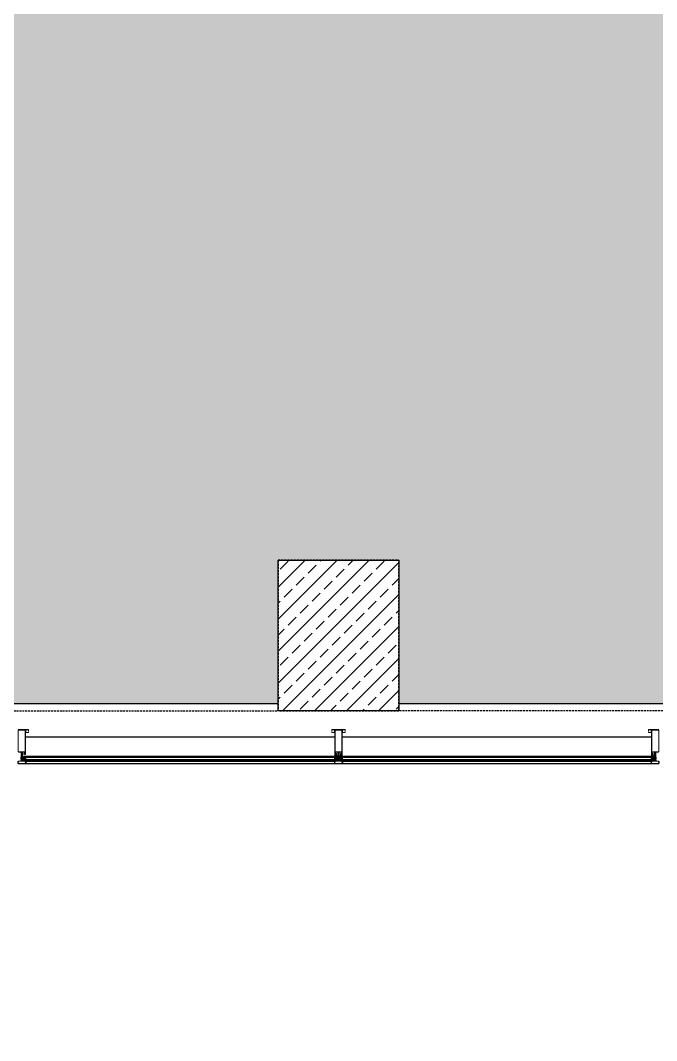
# Model space of a CAD drawing. Header units: metres. Extents: x -11920 to 1298, y -8631 to 433.
# Drawn here: x -3609 to -3188, y -8624 to -7948 of the extents above; entities that cross this region are included whole.
import ezdxf

# ---------------------------------------------------------------- set-up
doc = ezdxf.new("R2010")
doc.units = ezdxf.units.M
doc.header["$LTSCALE"] = 0.01
doc.header["$MEASUREMENT"] = 0
doc.linetypes.add('DOT', pattern=[6.35, 0, -6.35])
doc.linetypes.add('HIDDEN', pattern=[9.525, 6.35, -3.175])
doc.layers.get('0').update_dxf_attribs({"color": 30, "lineweight": 0})
for name, color, linetype in [('AG-ELEV-02', 152, 'Continuous'), ('AG-HIDDEN', 9, 'HIDDEN'), ('AG-HIDDEN1', 4, 'DOT'), ('CAM', 1, 'Continuous'), ('V-0_Hatch_Concrete', 252, 'Continuous'), ('V-2_Column', 160, 'Continuous')]:
    doc.layers.add(name, color=color, linetype=linetype)
doc.layers.add('AG-Profile_Aluminium', color=122, linetype='Continuous', lineweight=9)
doc.layers.add('DOS-AG-Floor_PVC', color=91, linetype='Continuous', lineweight=15)

# ---------------------------------------------------------------- blocks, each defined once
blk = doc.blocks.new('150714_ARSA$0$KOLON 80X120')
at = {"layer": 'V-0_Hatch_Concrete'}
h = blk.add_hatch(dxfattribs=at)
h.set_pattern_fill('ANSI33', color=256, scale=60)
h.set_pattern_definition([(45, (-19036.79, -4512.143), (-10.606602, 10.606602), []), (45, (-19026.183, -4512.143), (-10.606602, 10.606602), [7.5, -3.75])])
h.paths.add_polyline_path([(0, 100), (80, 100), (80, 0), (0, 0)])
blk.add_lwpolyline([(0, 100), (80, 100), (80, 0), (0, 0), (0, 100)])
blk = doc.blocks.new('A$C671812AB')
at = {"layer": 'AG-ELEV-02', "ltscale": 2.5}
for p, q in [((-15296.1, -3098.5), (-9371.1, -3098.5)), ((-8571.1, -3098.5), (-971.1, -3098.5)), ((-8996.1, -3322.6), (-11041.4, -3322.6)), ((-6896.1, -3322.6), (-8941.4, -3322.6))]:
    blk.add_line(p, q, dxfattribs=at)
at = {"layer": 'AG-ELEV-02'}
for p, q in [((-8995, -3498.5), (-11047.1, -3498.5)), ((-8996.2, -3482.8), (-11045.9, -3482.8)), ((-11044.6, -3482.8), (-11044.6, -3498.5)), ((-8997.5, -3482.8), (-8997.5, -3498.5)), ((-6895, -3498.5), (-8947.1, -3498.5)), ((-6896.2, -3482.8), (-8945.9, -3482.8)), ((-8944.6, -3482.8), (-8944.6, -3498.5)), ((-6897.5, -3482.8), (-6897.5, -3498.5))]:
    blk.add_line(p, q, dxfattribs=at)
at = {"layer": 'AG-HIDDEN', "ltscale": 200}
for p, q in [((-15296.1, -3148.5), (-9371.1, -3148.5)), ((-971.1, -3148.5), (-8571.1, -3148.5))]:
    blk.add_line(p, q, dxfattribs=at)
at = {"layer": 'AG-Profile_Aluminium'}
for points in [[(-11095.6, -3272.6), (-11046.6, -3272.6, -0.400911), (-11046.1, -3273.1), (-11046.1, -3436.9, -0.414214), (-11046.6, -3437.4), (-11048.4, -3437.4, -0.280185), (-11048.8, -3437.1), (-11049.3, -3436.3), (-11049.3, -3435.9), (-11048.1, -3435.9), (-11048.1, -3432.9, 0.414214), (-11048.6, -3432.4), (-11051.8, -3432.4), (-11052.3, -3431.9), (-11052.8, -3432.4), (-11056, -3432.4, 0.414214), (-11056.5, -3432.9), (-11056.5, -3435.9), (-11055.3, -3435.9), (-11055.3, -3436.3), (-11055.7, -3437.1, -0.280185), (-11056.1, -3437.4), (-11057.2, -3437.4, -0.414214), (-11057.7, -3436.9), (-11057.7, -3431.9, -0.414214), (-11056.2, -3430.4), (-11054.3, -3430.4), (-11054.3, -3429.9, -0.414214), (-11053.8, -3429.4), (-11050.8, -3429.4, -0.414214), (-11050.3, -3429.9), (-11050.3, -3430.4), (-11048.1, -3430.4), (-11048.1, -3423.9, 0.414214), (-11049.6, -3422.4), (-11066.1, -3422.4), (-11066.1, -3439.4), (-11065.5, -3439.4), (-11065.5, -3440.2, -0.414898), (-11065.7, -3440.4), (-11066.1, -3440.4), (-11066.1, -3458.4), (-11067.1, -3459.4), (-11068, -3459.4, -0.401727), (-11069.3, -3458.3), (-11068.8, -3458), (-11069.3, -3457.7), (-11069.3, -3456.9), (-11069.3, -3456.9), (-11068.8, -3456.6), (-11069.3, -3456.3), (-11069.3, -3455.4), (-11068.8, -3455.2), (-11069.3, -3454.9), (-11069.3, -3454), (-11068.8, -3453.7), (-11069.3, -3453.5), (-11069.3, -3452.6), (-11068.8, -3452.3), (-11069.3, -3452), (-11069.3, -3451.2), (-11068.8, -3450.9), (-11069.3, -3450.6), (-11069.3, -3449.8), (-11068.8, -3449.5), (-11069.3, -3449.2), (-11069.3, -3448.4), (-11068.8, -3448.1), (-11069.3, -3447.8), (-11069.3, -3447), (-11068.8, -3446.7), (-11069.3, -3446.4), (-11069.3, -3445.6), (-11068.8, -3445.3), (-11069.3, -3445), (-11069.3, -3444.2), (-11068.8, -3443.9), (-11069.3, -3443.6), (-11069.3, -3442.7), (-11068.8, -3442.5), (-11069.3, -3442.2), (-11069.3, -3441.7), (-11070.7, -3440.3, 0.414204), (-11071.4, -3440.3), (-11072.9, -3441.7), (-11072.9, -3442.9), (-11073.4, -3443.2), (-11072.9, -3443.4), (-11072.9, -3444.3), (-11073.4, -3444.6), (-11072.9, -3444.9), (-11072.9, -3445.7), (-11073.4, -3446), (-11072.9, -3446.3), (-11072.9, -3447.1), (-11073.4, -3447.4), (-11072.9, -3447.7), (-11072.9, -3448.5), (-11073.4, -3448.8), (-11072.9, -3449.1), (-11072.9, -3449.9), (-11073.4, -3450.2), (-11072.9, -3450.5), (-11072.9, -3451.3), (-11073.4, -3451.6), (-11072.9, -3451.9), (-11072.9, -3452.8), (-11073.4, -3453), (-11072.9, -3453.3), (-11072.9, -3454.2), (-11073.4, -3454.5), (-11072.9, -3454.7), (-11072.9, -3455.6), (-11073.4, -3455.9), (-11072.9, -3456.2), (-11072.9, -3457), (-11073.4, -3457.3), (-11072.9, -3457.6), (-11072.9, -3458.4), (-11073.4, -3458.7), (-11073.1, -3458.9, -0.259555), (-11074, -3459.4), (-11075.1, -3459.4), (-11076.1, -3458.4), (-11076.1, -3440.4), (-11076.5, -3440.4, -0.414214), (-11076.7, -3440.2), (-11076.7, -3439.4), (-11076.1, -3439.4), (-11076.1, -3422.4), (-11092.6, -3422.4, 0.414214)], [(-6849.6, -3422.4), (-6866.1, -3422.4), (-6866.1, -3439.4), (-6865.5, -3439.4), (-6865.5, -3440.2, -0.414898), (-6865.7, -3440.4), (-6866.1, -3440.4), (-6866.1, -3458.4), (-6867.1, -3459.4), (-6868, -3459.4, -0.401727), (-6869.3, -3458.3), (-6868.8, -3458), (-6869.3, -3457.7), (-6869.3, -3456.9), (-6869.3, -3456.9), (-6868.8, -3456.6), (-6869.3, -3456.3), (-6869.3, -3455.4), (-6868.8, -3455.2), (-6869.3, -3454.9), (-6869.3, -3454), (-6868.8, -3453.7), (-6869.3, -3453.5), (-6869.3, -3452.6), (-6868.8, -3452.3), (-6869.3, -3452), (-6869.3, -3451.2), (-6868.8, -3450.9), (-6869.3, -3450.6), (-6869.3, -3449.8), (-6868.8, -3449.5), (-6869.3, -3449.2), (-6869.3, -3448.4), (-6868.8, -3448.1), (-6869.3, -3447.8), (-6869.3, -3447), (-6868.8, -3446.7), (-6869.3, -3446.4), (-6869.3, -3445.6), (-6868.8, -3445.3), (-6869.3, -3445), (-6869.3, -3444.2), (-6868.8, -3443.9), (-6869.3, -3443.6), (-6869.3, -3442.7), (-6868.8, -3442.5), (-6869.3, -3442.2), (-6869.3, -3441.7), (-6870.7, -3440.3, 0.414204), (-6871.4, -3440.3), (-6872.9, -3441.7), (-6872.9, -3442.9), (-6873.4, -3443.2), (-6872.9, -3443.4), (-6872.9, -3444.3), (-6873.4, -3444.6), (-6872.9, -3444.9), (-6872.9, -3445.7), (-6873.4, -3446), (-6872.9, -3446.3), (-6872.9, -3447.1), (-6873.4, -3447.4), (-6872.9, -3447.7), (-6872.9, -3448.5), (-6873.4, -3448.8), (-6872.9, -3449.1), (-6872.9, -3449.9), (-6873.4, -3450.2), (-6872.9, -3450.5), (-6872.9, -3451.3), (-6873.4, -3451.6), (-6872.9, -3451.9), (-6872.9, -3452.8), (-6873.4, -3453), (-6872.9, -3453.3), (-6872.9, -3454.2), (-6873.4, -3454.5), (-6872.9, -3454.7), (-6872.9, -3455.6), (-6873.4, -3455.9), (-6872.9, -3456.2), (-6872.9, -3457), (-6873.4, -3457.3), (-6872.9, -3457.6), (-6872.9, -3458.4), (-6873.4, -3458.7), (-6873.1, -3458.9, -0.259555), (-6874, -3459.4), (-6875.1, -3459.4), (-6876.1, -3458.4), (-6876.1, -3440.4), (-6876.5, -3440.4, -0.414214), (-6876.7, -3440.2), (-6876.7, -3439.4), (-6876.1, -3439.4), (-6876.1, -3422.4), (-6892.6, -3422.4, 0.414214), (-6894.1, -3423.9), (-6894.1, -3430.4), (-6891.9, -3430.4), (-6891.9, -3429.9, -0.414214), (-6891.4, -3429.4), (-6888.4, -3429.4, -0.414214), (-6887.9, -3429.9), (-6887.9, -3430.4), (-6886, -3430.4, -0.414214), (-6884.5, -3431.9), (-6884.5, -3436.9, -0.414214), (-6885, -3437.4), (-6886, -3437.4, -0.280185), (-6886.4, -3437.1), (-6886.9, -3436.3), (-6886.9, -3435.9), (-6885.7, -3435.9), (-6885.7, -3432.9, 0.414214), (-6886.2, -3432.4), (-6889.4, -3432.4), (-6889.9, -3431.9), (-6890.4, -3432.4), (-6893.6, -3432.4, 0.414214), (-6894.1, -3432.9), (-6894.1, -3435.9), (-6892.9, -3435.9), (-6892.9, -3436.3), (-6893.3, -3437.1, -0.280185), (-6893.7, -3437.4), (-6895.6, -3437.4, -0.414214), (-6896.1, -3436.9), (-6896.1, -3273.1, -0.414214), (-6895.6, -3272.6), (-6846.6, -3272.6, -0.400911)]]:
    blk.add_lwpolyline(points, format="xyb", dxfattribs=at)
for points in [[(-11047.9, -3420.5), (-11094.2, -3420.5), (-11094.2, -3276.6), (-11047.9, -3276.6)], [(-8947.9, -3420.5), (-8994.2, -3420.5), (-8994.2, -3276.6), (-8947.9, -3276.6)], [(-6847.9, -3420.5), (-6894.2, -3420.5), (-6894.2, -3276.6), (-6847.9, -3276.6)], [(-11074.1, -3472.2), (-11068.1, -3472.2), (-11068.1, -3466.4), (-11074.1, -3466.4)], [(-8974.1, -3472.2), (-8968.1, -3472.2), (-8968.1, -3466.4), (-8974.1, -3466.4)], [(-6874.1, -3472.2), (-6868.1, -3472.2), (-6868.1, -3466.4), (-6874.1, -3466.4)]]:
    blk.add_lwpolyline(points, close=True, dxfattribs=at)
for points in [[(-11027.1, -3280.1), (-11026.1, -3280.1), (-11027.1, -3280.1), (-11027.1, -3273.6), (-11045.1, -3273.6), (-11045.1, -3291.6), (-11027.1, -3291.6), (-11027.1, -3285.1), (-11026.1, -3285.1), (-11026.1, -3292.6), (-11046.1, -3292.6), (-11046.1, -3272.6), (-11026.1, -3272.6), (-11026.1, -3280.1)], [(-9015.1, -3280.1), (-9016.1, -3280.1), (-9015.1, -3280.1), (-9015.1, -3273.6), (-8997.1, -3273.6), (-8997.1, -3291.6), (-9015.1, -3291.6), (-9015.1, -3285.1), (-9016.1, -3285.1), (-9016.1, -3292.6), (-8996.1, -3292.6), (-8996.1, -3272.6), (-9016.1, -3272.6), (-9016.1, -3280.1)], [(-8927.1, -3280.1), (-8926.1, -3280.1), (-8927.1, -3280.1), (-8927.1, -3273.6), (-8945.1, -3273.6), (-8945.1, -3291.6), (-8927.1, -3291.6), (-8927.1, -3285.1), (-8926.1, -3285.1), (-8926.1, -3292.6), (-8946.1, -3292.6), (-8946.1, -3272.6), (-8926.1, -3272.6), (-8926.1, -3280.1)], [(-6915.1, -3280.1), (-6916.1, -3280.1), (-6915.1, -3280.1), (-6915.1, -3273.6), (-6897.1, -3273.6), (-6897.1, -3291.6), (-6915.1, -3291.6), (-6915.1, -3285.1), (-6916.1, -3285.1), (-6916.1, -3292.6), (-6896.1, -3292.6), (-6896.1, -3272.6), (-6916.1, -3272.6), (-6916.1, -3280.1)]]:
    blk.add_lwpolyline(points, dxfattribs=at)
for points in [[(-8955.3, -3436.3), (-8955.7, -3437.1, -0.280185), (-8956.1, -3437.4), (-8957.2, -3437.4, -0.414214), (-8957.7, -3436.9), (-8957.7, -3431.9, -0.414214), (-8956.2, -3430.4), (-8954.3, -3430.4), (-8954.3, -3429.9, -0.414214), (-8953.8, -3429.4), (-8950.8, -3429.4, -0.414214), (-8950.3, -3429.9), (-8950.3, -3430.4), (-8948.1, -3430.4), (-8948.1, -3423.9, 0.414214), (-8949.6, -3422.4), (-8966.1, -3422.4), (-8966.1, -3439.4), (-8965.5, -3439.4), (-8965.5, -3440.2, -0.414898), (-8965.7, -3440.4), (-8966.1, -3440.4), (-8966.1, -3458.4), (-8967.1, -3459.4), (-8968, -3459.4, -0.401727), (-8969.3, -3458.3), (-8968.8, -3458), (-8969.3, -3457.7), (-8969.3, -3456.9), (-8969.3, -3456.9), (-8968.8, -3456.6), (-8969.3, -3456.3), (-8969.3, -3455.4), (-8968.8, -3455.2), (-8969.3, -3454.9), (-8969.3, -3454), (-8968.8, -3453.7), (-8969.3, -3453.5), (-8969.3, -3452.6), (-8968.8, -3452.3), (-8969.3, -3452), (-8969.3, -3451.2), (-8968.8, -3450.9), (-8969.3, -3450.6), (-8969.3, -3449.8), (-8968.8, -3449.5), (-8969.3, -3449.2), (-8969.3, -3448.4), (-8968.8, -3448.1), (-8969.3, -3447.8), (-8969.3, -3447), (-8968.8, -3446.7), (-8969.3, -3446.4), (-8969.3, -3445.6), (-8968.8, -3445.3), (-8969.3, -3445), (-8969.3, -3444.2), (-8968.8, -3443.9), (-8969.3, -3443.6), (-8969.3, -3442.7), (-8968.8, -3442.5), (-8969.3, -3442.2), (-8969.3, -3441.7), (-8970.7, -3440.3, 0.414204), (-8971.4, -3440.3), (-8972.9, -3441.7), (-8972.9, -3442.9), (-8973.4, -3443.2), (-8972.9, -3443.4), (-8972.9, -3444.3), (-8973.4, -3444.6), (-8972.9, -3444.9), (-8972.9, -3445.7), (-8973.4, -3446), (-8972.9, -3446.3), (-8972.9, -3447.1), (-8973.4, -3447.4), (-8972.9, -3447.7), (-8972.9, -3448.5), (-8973.4, -3448.8), (-8972.9, -3449.1), (-8972.9, -3449.9), (-8973.4, -3450.2), (-8972.9, -3450.5), (-8972.9, -3451.3), (-8973.4, -3451.6), (-8972.9, -3451.9), (-8972.9, -3452.8), (-8973.4, -3453), (-8972.9, -3453.3), (-8972.9, -3454.2), (-8973.4, -3454.5), (-8972.9, -3454.7), (-8972.9, -3455.6), (-8973.4, -3455.9), (-8972.9, -3456.2), (-8972.9, -3457), (-8973.4, -3457.3), (-8972.9, -3457.6), (-8972.9, -3458.4), (-8973.4, -3458.7), (-8973.1, -3458.9, -0.259555), (-8974, -3459.4), (-8975.1, -3459.4), (-8976.1, -3458.4), (-8976.1, -3440.4), (-8976.5, -3440.4, -0.414214), (-8976.7, -3440.2), (-8976.7, -3439.4), (-8976.1, -3439.4), (-8976.1, -3422.4), (-8992.6, -3422.4, 0.414214), (-8994.1, -3423.9), (-8994.1, -3430.4), (-8991.9, -3430.4), (-8991.9, -3429.9, -0.414214), (-8991.4, -3429.4), (-8988.4, -3429.4, -0.414214), (-8987.9, -3429.9), (-8987.9, -3430.4), (-8986, -3430.4, -0.414214), (-8984.5, -3431.9), (-8984.5, -3436.9, -0.414214), (-8985, -3437.4), (-8986, -3437.4, -0.280185), (-8986.4, -3437.1), (-8986.9, -3436.3), (-8986.9, -3435.9), (-8985.7, -3435.9), (-8985.7, -3432.9, 0.414214), (-8986.2, -3432.4), (-8989.4, -3432.4), (-8989.9, -3431.9), (-8990.4, -3432.4), (-8993.6, -3432.4, 0.414214), (-8994.1, -3432.9), (-8994.1, -3435.9), (-8992.9, -3435.9), (-8992.9, -3436.3), (-8993.3, -3437.1, -0.280185), (-8993.7, -3437.4), (-8995.6, -3437.4, -0.414214), (-8996.1, -3436.9), (-8996.1, -3273.1, -0.414214), (-8995.6, -3272.6), (-8946.6, -3272.6, -0.400911), (-8946.1, -3273.1), (-8946.1, -3436.9, -0.414214), (-8946.6, -3437.4), (-8948.4, -3437.4, -0.280185), (-8948.8, -3437.1), (-8949.3, -3436.3), (-8949.3, -3435.9), (-8948.1, -3435.9), (-8948.1, -3432.9, 0.414214), (-8948.6, -3432.4), (-8951.8, -3432.4), (-8952.3, -3431.9), (-8952.8, -3432.4), (-8956, -3432.4, 0.414214), (-8956.5, -3432.9), (-8956.5, -3435.9), (-8955.3, -3435.9)], [(-11070.7, -3437.7, 0.414204), (-11071.4, -3437.7), (-11073.4, -3439.6, -0.668177), (-11074.2, -3439.2), (-11074.2, -3422.4), (-11067.9, -3422.4), (-11067.9, -3439.2, -0.668169), (-11068.8, -3439.6)], [(-8970.7, -3437.7, 0.414204), (-8971.4, -3437.7), (-8973.4, -3439.6, -0.668177), (-8974.2, -3439.2), (-8974.2, -3422.4), (-8967.9, -3422.4), (-8967.9, -3439.2, -0.668169), (-8968.8, -3439.6)], [(-6870.7, -3437.7, 0.414204), (-6871.4, -3437.7), (-6873.4, -3439.6, -0.668177), (-6874.2, -3439.2), (-6874.2, -3422.4), (-6867.9, -3422.4), (-6867.9, -3439.2, -0.668169), (-6868.8, -3439.6)], [(-11071.1, -3497.2), (-11047.1, -3497.2, 0.415475), (-11046.9, -3497), (-11046.9, -3489.1), (-11048.2, -3488, -0.734294), (-11046.9, -3484.8, 0.180054), (-11046.3, -3484.6), (-11046.3, -3483.2, -1.029401), (-11045.6, -3483.2), (-11045.6, -3497, -0.414214), (-11047.1, -3498.5), (-11095, -3498.5, -0.414214), (-11096.5, -3497), (-11096.5, -3483.2, -1.029594), (-11095.8, -3483.2), (-11095.8, -3484.6, 0.18004), (-11095.2, -3484.8, -0.734976), (-11093.9, -3488), (-11095.2, -3489.1), (-11095.2, -3497, 0.415536), (-11095, -3497.2)], [(-11069.3, -3477.7), (-11069.3, -3478.1), (-11068.8, -3478.9, 0.280182), (-11068.4, -3479.2), (-11066.6, -3479.2, 0.414214), (-11066.1, -3478.7), (-11066.1, -3469.2, -0.198912), (-11065.5, -3467.8), (-11064.7, -3467, 0.198912), (-11064.1, -3465.6), (-11064.1, -3455.7, 0.414214), (-11064.6, -3455.2), (-11065.4, -3455.2, 0.414214), (-11065.9, -3455.7), (-11065.9, -3463.9, -0.414156), (-11066.4, -3464.4), (-11069.8, -3464.4, -0.414272), (-11070.3, -3463.9), (-11070.3, -3462.9, -0.414214), (-11070.2, -3462.8), (-11069.9, -3462.8, -0.244698), (-11069.8, -3462.8), (-11069.1, -3463.8, 0.414214), (-11068.8, -3463.9), (-11068.5, -3463.7), (-11069.4, -3462.3, 0.244698), (-11069.7, -3462.2), (-11070, -3462.2, -0.414214), (-11070.3, -3461.9), (-11070.3, -3460.7, -0.414214), (-11070.2, -3460.6), (-11069.9, -3460.6, -0.244698), (-11069.8, -3460.6), (-11069.1, -3461.6, 0.414214), (-11068.8, -3461.7), (-11068.5, -3461.4), (-11069.4, -3460.1, 0.244698), (-11069.7, -3460), (-11070, -3460, -0.414214), (-11070.3, -3459.7), (-11070.3, -3458.4, -0.414214), (-11070.2, -3458.3), (-11069.9, -3458.3, -0.244698), (-11069.8, -3458.4), (-11069.1, -3459.4, 0.414214), (-11068.8, -3459.4), (-11068.5, -3459.2), (-11069.4, -3457.9, 0.244698), (-11069.7, -3457.7), (-11070, -3457.7, -0.414214), (-11070.3, -3457.4), (-11070.3, -3456.2, -0.414214), (-11070.2, -3456.1), (-11069.9, -3456.1, -0.244698), (-11069.8, -3456.2), (-11069.1, -3457.1, 0.414214), (-11068.8, -3457.2), (-11068.5, -3457), (-11069.4, -3455.6, 0.244698), (-11069.7, -3455.5), (-11070, -3455.5, -0.414214), (-11070.3, -3455.2), (-11070.3, -3454, -0.414214), (-11070.2, -3453.9), (-11070, -3453.9, -0.244698), (-11069.9, -3453.9), (-11069.1, -3455.1, 0.414214), (-11068.8, -3455.1), (-11068.5, -3454.9), (-11070.1, -3452.6, 0), (-11070.1, -3452.6, 0.244698), (-11070.9, -3452.2), (-11071.2, -3452.2, 0.244698), (-11072, -3452.6), (-11073.6, -3454.9), (-11073.3, -3455.1, 0.414214), (-11073, -3455.1), (-11072.2, -3453.9, -0.244698), (-11072.1, -3453.9), (-11072, -3453.9, -0.414214), (-11071.9, -3454), (-11071.9, -3455.2, -0.414214), (-11072.2, -3455.5), (-11072.5, -3455.5, 0.244698), (-11072.7, -3455.6), (-11073.6, -3457), (-11073.3, -3457.2, 0.414214), (-11073, -3457.1), (-11072.3, -3456.2, -0.244698), (-11072.2, -3456.1), (-11072, -3456.1, -0.414214), (-11071.9, -3456.2), (-11071.9, -3457.4, -0.414214), (-11072.2, -3457.7), (-11072.5, -3457.7, 0.244698), (-11072.7, -3457.9), (-11073.6, -3459.2), (-11073.3, -3459.4, 0.414214), (-11073, -3459.4), (-11072.3, -3458.4, -0.244698), (-11072.2, -3458.3), (-11072, -3458.3, -0.414214), (-11071.9, -3458.4), (-11071.9, -3459.7, -0.414214), (-11072.2, -3460), (-11072.5, -3460, 0.244698), (-11072.7, -3460.1), (-11073.6, -3461.4), (-11073.3, -3461.7, 0.414214), (-11073, -3461.6), (-11072.3, -3460.6, -0.244698), (-11072.2, -3460.6), (-11072, -3460.6, -0.414214), (-11071.9, -3460.7), (-11071.9, -3461.9, -0.414214), (-11072.2, -3462.2), (-11072.5, -3462.2, 0.244698), (-11072.7, -3462.3), (-11073.6, -3463.7), (-11073.3, -3463.9, 0.414214), (-11073, -3463.8), (-11072.3, -3462.8, -0.244698), (-11072.2, -3462.8), (-11072, -3462.8, -0.414214), (-11071.9, -3462.9), (-11071.9, -3463.9, -0.414214), (-11072.4, -3464.4), (-11075.8, -3464.4, -0.414214), (-11076.3, -3463.9), (-11076.3, -3455.7, 0.414214), (-11076.8, -3455.2), (-11077.6, -3455.2, 0.414214), (-11078.1, -3455.7), (-11078.1, -3465.6, 0.198912), (-11077.5, -3467), (-11076.7, -3467.8, -0.198912), (-11076.1, -3469.2), (-11076.1, -3478.7, 0.414214), (-11075.6, -3479.2), (-11073.7, -3479.2, 0.280182), (-11073.3, -3478.9), (-11072.9, -3478.1), (-11072.9, -3477.7), (-11074.1, -3477.7), (-11074.1, -3474.7, -0.414214), (-11073.6, -3474.2), (-11071.6, -3474.2), (-11071.1, -3473.7), (-11070.6, -3474.2), (-11068.6, -3474.2, -0.414214), (-11068.1, -3474.7), (-11068.1, -3477.7)], [(-8971.1, -3497.2), (-8947.1, -3497.2, 0.415475), (-8946.9, -3497), (-8946.9, -3489.1), (-8948.2, -3488, -0.734294), (-8946.9, -3484.8, 0.180054), (-8946.3, -3484.6), (-8946.3, -3483.2, -1.029401), (-8945.6, -3483.2), (-8945.6, -3497, -0.414214), (-8947.1, -3498.5), (-8995, -3498.5, -0.414214), (-8996.5, -3497), (-8996.5, -3483.2, -1.029594), (-8995.8, -3483.2), (-8995.8, -3484.6, 0.18004), (-8995.2, -3484.8, -0.734976), (-8993.9, -3488), (-8995.2, -3489.1), (-8995.2, -3497, 0.415536), (-8995, -3497.2)], [(-8969.3, -3477.7), (-8969.3, -3478.1), (-8968.8, -3478.9, 0.280182), (-8968.4, -3479.2), (-8966.6, -3479.2, 0.414214), (-8966.1, -3478.7), (-8966.1, -3469.2, -0.198912), (-8965.5, -3467.8), (-8964.7, -3467, 0.198912), (-8964.1, -3465.6), (-8964.1, -3455.7, 0.414214), (-8964.6, -3455.2), (-8965.4, -3455.2, 0.414214), (-8965.9, -3455.7), (-8965.9, -3463.9, -0.414156), (-8966.4, -3464.4), (-8969.8, -3464.4, -0.414272), (-8970.3, -3463.9), (-8970.3, -3462.9, -0.414214), (-8970.2, -3462.8), (-8969.9, -3462.8, -0.244698), (-8969.8, -3462.8), (-8969.1, -3463.8, 0.414214), (-8968.8, -3463.9), (-8968.5, -3463.7), (-8969.4, -3462.3, 0.244698), (-8969.7, -3462.2), (-8970, -3462.2, -0.414214), (-8970.3, -3461.9), (-8970.3, -3460.7, -0.414214), (-8970.2, -3460.6), (-8969.9, -3460.6, -0.244698), (-8969.8, -3460.6), (-8969.1, -3461.6, 0.414214), (-8968.8, -3461.7), (-8968.5, -3461.4), (-8969.4, -3460.1, 0.244698), (-8969.7, -3460), (-8970, -3460, -0.414214), (-8970.3, -3459.7), (-8970.3, -3458.4, -0.414214), (-8970.2, -3458.3), (-8969.9, -3458.3, -0.244698), (-8969.8, -3458.4), (-8969.1, -3459.4, 0.414214), (-8968.8, -3459.4), (-8968.5, -3459.2), (-8969.4, -3457.9, 0.244698), (-8969.7, -3457.7), (-8970, -3457.7, -0.414214), (-8970.3, -3457.4), (-8970.3, -3456.2, -0.414214), (-8970.2, -3456.1), (-8969.9, -3456.1, -0.244698), (-8969.8, -3456.2), (-8969.1, -3457.1, 0.414214), (-8968.8, -3457.2), (-8968.5, -3457), (-8969.4, -3455.6, 0.244698), (-8969.7, -3455.5), (-8970, -3455.5, -0.414214), (-8970.3, -3455.2), (-8970.3, -3454, -0.414214), (-8970.2, -3453.9), (-8970, -3453.9, -0.244698), (-8969.9, -3453.9), (-8969.1, -3455.1, 0.414214), (-8968.8, -3455.1), (-8968.5, -3454.9), (-8970.1, -3452.6, 0), (-8970.1, -3452.6, 0.244698), (-8970.9, -3452.2), (-8971.2, -3452.2, 0.244698), (-8972, -3452.6), (-8973.6, -3454.9), (-8973.3, -3455.1, 0.414214), (-8973, -3455.1), (-8972.2, -3453.9, -0.244698), (-8972.1, -3453.9), (-8972, -3453.9, -0.414214), (-8971.9, -3454), (-8971.9, -3455.2, -0.414214), (-8972.2, -3455.5), (-8972.5, -3455.5, 0.244698), (-8972.7, -3455.6), (-8973.6, -3457), (-8973.3, -3457.2, 0.414214), (-8973, -3457.1), (-8972.3, -3456.2, -0.244698), (-8972.2, -3456.1), (-8972, -3456.1, -0.414214), (-8971.9, -3456.2), (-8971.9, -3457.4, -0.414214), (-8972.2, -3457.7), (-8972.5, -3457.7, 0.244698), (-8972.7, -3457.9), (-8973.6, -3459.2), (-8973.3, -3459.4, 0.414214), (-8973, -3459.4), (-8972.3, -3458.4, -0.244698), (-8972.2, -3458.3), (-8972, -3458.3, -0.414214), (-8971.9, -3458.4), (-8971.9, -3459.7, -0.414214), (-8972.2, -3460), (-8972.5, -3460, 0.244698), (-8972.7, -3460.1), (-8973.6, -3461.4), (-8973.3, -3461.7, 0.414214), (-8973, -3461.6), (-8972.3, -3460.6, -0.244698), (-8972.2, -3460.6), (-8972, -3460.6, -0.414214), (-8971.9, -3460.7), (-8971.9, -3461.9, -0.414214), (-8972.2, -3462.2), (-8972.5, -3462.2, 0.244698), (-8972.7, -3462.3), (-8973.6, -3463.7), (-8973.3, -3463.9, 0.414214), (-8973, -3463.8), (-8972.3, -3462.8, -0.244698), (-8972.2, -3462.8), (-8972, -3462.8, -0.414214), (-8971.9, -3462.9), (-8971.9, -3463.9, -0.414214), (-8972.4, -3464.4), (-8975.8, -3464.4, -0.414214), (-8976.3, -3463.9), (-8976.3, -3455.7, 0.414214), (-8976.8, -3455.2), (-8977.6, -3455.2, 0.414214), (-8978.1, -3455.7), (-8978.1, -3465.6, 0.198912), (-8977.5, -3467), (-8976.7, -3467.8, -0.198912), (-8976.1, -3469.2), (-8976.1, -3478.7, 0.414214), (-8975.6, -3479.2), (-8973.7, -3479.2, 0.280182), (-8973.3, -3478.9), (-8972.9, -3478.1), (-8972.9, -3477.7), (-8974.1, -3477.7), (-8974.1, -3474.7, -0.414214), (-8973.6, -3474.2), (-8971.6, -3474.2), (-8971.1, -3473.7), (-8970.6, -3474.2), (-8968.6, -3474.2, -0.414214), (-8968.1, -3474.7), (-8968.1, -3477.7)], [(-6871.1, -3497.2), (-6847.1, -3497.2, 0.415475), (-6846.9, -3497), (-6846.9, -3489.1), (-6848.2, -3488, -0.734294), (-6846.9, -3484.8, 0.180054), (-6846.3, -3484.6), (-6846.3, -3483.2, -1.029401), (-6845.6, -3483.2), (-6845.6, -3497, -0.414214), (-6847.1, -3498.5), (-6895, -3498.5, -0.414214), (-6896.5, -3497), (-6896.5, -3483.2, -1.029594), (-6895.8, -3483.2), (-6895.8, -3484.6, 0.18004), (-6895.2, -3484.8, -0.734976), (-6893.9, -3488), (-6895.2, -3489.1), (-6895.2, -3497, 0.415536), (-6895, -3497.2)], [(-6869.3, -3477.7), (-6869.3, -3478.1), (-6868.8, -3478.9, 0.280182), (-6868.4, -3479.2), (-6866.6, -3479.2, 0.414214), (-6866.1, -3478.7), (-6866.1, -3469.2, -0.198912), (-6865.5, -3467.8), (-6864.7, -3467, 0.198912), (-6864.1, -3465.6), (-6864.1, -3455.7, 0.414214), (-6864.6, -3455.2), (-6865.4, -3455.2, 0.414214), (-6865.9, -3455.7), (-6865.9, -3463.9, -0.414156), (-6866.4, -3464.4), (-6869.8, -3464.4, -0.414272), (-6870.3, -3463.9), (-6870.3, -3462.9, -0.414214), (-6870.2, -3462.8), (-6869.9, -3462.8, -0.244698), (-6869.8, -3462.8), (-6869.1, -3463.8, 0.414214), (-6868.8, -3463.9), (-6868.5, -3463.7), (-6869.4, -3462.3, 0.244698), (-6869.7, -3462.2), (-6870, -3462.2, -0.414214), (-6870.3, -3461.9), (-6870.3, -3460.7, -0.414214), (-6870.2, -3460.6), (-6869.9, -3460.6, -0.244698), (-6869.8, -3460.6), (-6869.1, -3461.6, 0.414214), (-6868.8, -3461.7), (-6868.5, -3461.4), (-6869.4, -3460.1, 0.244698), (-6869.7, -3460), (-6870, -3460, -0.414214), (-6870.3, -3459.7), (-6870.3, -3458.4, -0.414214), (-6870.2, -3458.3), (-6869.9, -3458.3, -0.244698), (-6869.8, -3458.4), (-6869.1, -3459.4, 0.414214), (-6868.8, -3459.4), (-6868.5, -3459.2), (-6869.4, -3457.9, 0.244698), (-6869.7, -3457.7), (-6870, -3457.7, -0.414214), (-6870.3, -3457.4), (-6870.3, -3456.2, -0.414214), (-6870.2, -3456.1), (-6869.9, -3456.1, -0.244698), (-6869.8, -3456.2), (-6869.1, -3457.1, 0.414214), (-6868.8, -3457.2), (-6868.5, -3457), (-6869.4, -3455.6, 0.244698), (-6869.7, -3455.5), (-6870, -3455.5, -0.414214), (-6870.3, -3455.2), (-6870.3, -3454, -0.414214), (-6870.2, -3453.9), (-6870, -3453.9, -0.244698), (-6869.9, -3453.9), (-6869.1, -3455.1, 0.414214), (-6868.8, -3455.1), (-6868.5, -3454.9), (-6870.1, -3452.6, 0), (-6870.1, -3452.6, 0.244698), (-6870.9, -3452.2), (-6871.2, -3452.2, 0.244698), (-6872, -3452.6), (-6873.6, -3454.9), (-6873.3, -3455.1, 0.414214), (-6873, -3455.1), (-6872.2, -3453.9, -0.244698), (-6872.1, -3453.9), (-6872, -3453.9, -0.414214), (-6871.9, -3454), (-6871.9, -3455.2, -0.414214), (-6872.2, -3455.5), (-6872.5, -3455.5, 0.244698), (-6872.7, -3455.6), (-6873.6, -3457), (-6873.3, -3457.2, 0.414214), (-6873, -3457.1), (-6872.3, -3456.2, -0.244698), (-6872.2, -3456.1), (-6872, -3456.1, -0.414214), (-6871.9, -3456.2), (-6871.9, -3457.4, -0.414214), (-6872.2, -3457.7), (-6872.5, -3457.7, 0.244698), (-6872.7, -3457.9), (-6873.6, -3459.2), (-6873.3, -3459.4, 0.414214), (-6873, -3459.4), (-6872.3, -3458.4, -0.244698), (-6872.2, -3458.3), (-6872, -3458.3, -0.414214), (-6871.9, -3458.4), (-6871.9, -3459.7, -0.414214), (-6872.2, -3460), (-6872.5, -3460, 0.244698), (-6872.7, -3460.1), (-6873.6, -3461.4), (-6873.3, -3461.7, 0.414214), (-6873, -3461.6), (-6872.3, -3460.6, -0.244698), (-6872.2, -3460.6), (-6872, -3460.6, -0.414214), (-6871.9, -3460.7), (-6871.9, -3461.9, -0.414214), (-6872.2, -3462.2), (-6872.5, -3462.2, 0.244698), (-6872.7, -3462.3), (-6873.6, -3463.7), (-6873.3, -3463.9, 0.414214), (-6873, -3463.8), (-6872.3, -3462.8, -0.244698), (-6872.2, -3462.8), (-6872, -3462.8, -0.414214), (-6871.9, -3462.9), (-6871.9, -3463.9, -0.414214), (-6872.4, -3464.4), (-6875.8, -3464.4, -0.414214), (-6876.3, -3463.9), (-6876.3, -3455.7, 0.414214), (-6876.8, -3455.2), (-6877.6, -3455.2, 0.414214), (-6878.1, -3455.7), (-6878.1, -3465.6, 0.198912), (-6877.5, -3467), (-6876.7, -3467.8, -0.198912), (-6876.1, -3469.2), (-6876.1, -3478.7, 0.414214), (-6875.6, -3479.2), (-6873.7, -3479.2, 0.280182), (-6873.3, -3478.9), (-6872.9, -3478.1), (-6872.9, -3477.7), (-6874.1, -3477.7), (-6874.1, -3474.7, -0.414214), (-6873.6, -3474.2), (-6871.6, -3474.2), (-6871.1, -3473.7), (-6870.6, -3474.2), (-6868.6, -3474.2, -0.414214), (-6868.1, -3474.7), (-6868.1, -3477.7)]]:
    blk.add_lwpolyline(points, format="xyb", close=True, dxfattribs=at)
at = {"layer": 'AG-Profile_Aluminium', "color": 9}
for points in [[(-8986, -3450.4, 0.433199), (-8982.8, -3447.4), (-8983.7, -3438.7, -0.414214), (-8983.4, -3438.4), (-8983, -3438.4, 0.414214), (-8982.7, -3438.1), (-8982.7, -3437.7, 0.414214), (-8983, -3437.4), (-8986, -3437.4, -0.414214), (-8987, -3436.4), (-8987, -3435.1), (-8986, -3435.1), (-8986, -3434.6, 0.384615), (-8993.8, -3434.6), (-8993.8, -3435.1), (-8992.7, -3435.1), (-8992.7, -3436.4, -0.414214), (-8993.7, -3437.4), (-8996.1, -3437.4), (-8995.7, -3449, 0.213288), (-8994.4, -3450.4, -0.005109)], [(-8994.6, -3447.4), (-8994.1, -3447.4), (-8994, -3446.9), (-8985.7, -3445.9), (-8985.7, -3446.4), (-8985.2, -3446.4), (-8984.3, -3447.4, -0.436697), (-8986.4, -3449.4, 0.010178), (-8994.4, -3449.3, -0.26621), (-8994.7, -3448.7), (-8995.1, -3447.9, -0.414214)], [(-8986.7, -3443.5, 0.425894), (-8986.3, -3442.9), (-8986.6, -3440.8, 0.3686), (-8987.1, -3440.4), (-8992.1, -3440.4, 0.375315), (-8992.6, -3440.8), (-8993, -3443.6, 0.490444), (-8992.4, -3444.2)], [(-8988.5, -3434.3, 0.142901), (-8991.2, -3434.3), (-8991.2, -3437.1, 0.414214), (-8990.9, -3437.4), (-8988.8, -3437.4, 0.414214), (-8988.5, -3437.1)], [(-8956.1, -3450.4, -0.433199), (-8959.3, -3447.4), (-8958.5, -3438.7, 0.414214), (-8958.8, -3438.4), (-8959.2, -3438.4, -0.414214), (-8959.5, -3438.1), (-8959.5, -3437.7, -0.414214), (-8959.2, -3437.4), (-8956.1, -3437.4, 0.414214), (-8955.1, -3436.4), (-8955.1, -3435.1), (-8956.2, -3435.1), (-8956.2, -3434.6, -0.384615), (-8948.4, -3434.6), (-8948.4, -3435.1), (-8949.4, -3435.1), (-8949.4, -3436.4, 0.414214), (-8948.4, -3437.4), (-8946.1, -3437.4), (-8946.4, -3449, -0.213288), (-8947.7, -3450.4, 0.005109)], [(-8947.5, -3447.4), (-8948.1, -3447.4), (-8948.1, -3446.9), (-8956.4, -3445.9), (-8956.5, -3446.4), (-8957, -3446.4), (-8957.8, -3447.4, 0.436697), (-8955.7, -3449.4, -0.010178), (-8947.7, -3449.3, 0.26621), (-8947.4, -3448.7), (-8947, -3447.9, 0.414214)], [(-8955.4, -3443.5, -0.425894), (-8955.8, -3442.9), (-8955.5, -3440.8, -0.3686), (-8955, -3440.4), (-8950, -3440.4, -0.375315), (-8949.5, -3440.8), (-8949.1, -3443.6, -0.490444), (-8949.7, -3444.2)], [(-8953.6, -3434.3, -0.142901), (-8950.9, -3434.3), (-8950.9, -3437.1, -0.414214), (-8951.2, -3437.4), (-8953.3, -3437.4, -0.414214), (-8953.6, -3437.1)], [(-6886, -3450.4, 0.433199), (-6882.8, -3447.4), (-6883.7, -3438.7, -0.414214), (-6883.4, -3438.4), (-6883, -3438.4, 0.414214), (-6882.7, -3438.1), (-6882.7, -3437.7, 0.414214), (-6883, -3437.4), (-6886, -3437.4, -0.414214), (-6887, -3436.4), (-6887, -3435.1), (-6886, -3435.1), (-6886, -3434.6, 0.384615), (-6893.8, -3434.6), (-6893.8, -3435.1), (-6892.7, -3435.1), (-6892.7, -3436.4, -0.414214), (-6893.7, -3437.4), (-6896.1, -3437.4), (-6895.7, -3449, 0.213288), (-6894.4, -3450.4, -0.005109)], [(-6894.6, -3447.4), (-6894.1, -3447.4), (-6894, -3446.9), (-6885.7, -3445.9), (-6885.7, -3446.4), (-6885.2, -3446.4), (-6884.3, -3447.4, -0.436697), (-6886.4, -3449.4, 0.010178), (-6894.4, -3449.3, -0.26621), (-6894.7, -3448.7), (-6895.1, -3447.9, -0.414214)], [(-6886.7, -3443.5, 0.425894), (-6886.3, -3442.9), (-6886.6, -3440.8, 0.3686), (-6887.1, -3440.4), (-6892.1, -3440.4, 0.375315), (-6892.6, -3440.8), (-6893, -3443.6, 0.490444), (-6892.4, -3444.2)], [(-6888.5, -3434.3, 0.142901), (-6891.2, -3434.3), (-6891.2, -3437.1, 0.414214), (-6890.9, -3437.4), (-6888.8, -3437.4, 0.414214), (-6888.5, -3437.1)], [(-8957.4, -3479.1), (-8957.9, -3479.9), (-8958.8, -3479.9), (-8958.4, -3479.1, 0.834458), (-8958.9, -3479.1), (-8959.4, -3479.9), (-8960.3, -3479.9), (-8959.9, -3479.1, 0.834458), (-8960.4, -3479.1), (-8960.9, -3479.9), (-8961.8, -3479.9), (-8961.8, -3479.6, 0.363249), (-8962.1, -3479.4), (-8968.4, -3479.4, -0.414214), (-8969.4, -3478.4), (-8969.4, -3477.6), (-8968.4, -3477.6), (-8968.4, -3477.1, 0.543452), (-8973.8, -3477.1), (-8973.8, -3477.6), (-8972.7, -3477.6), (-8972.7, -3478.4, -0.414214), (-8973.7, -3479.4), (-8980.1, -3479.4, 0.363249), (-8980.3, -3479.6), (-8980.4, -3479.9), (-8981.3, -3479.9), (-8981.8, -3479.1, 0.834458), (-8982.3, -3479.1), (-8981.9, -3479.9), (-8982.8, -3479.9), (-8983.3, -3479.1, 0.834458), (-8983.8, -3479.1), (-8983.4, -3479.9), (-8984.3, -3479.9), (-8984.8, -3479.1, 0.834458), (-8985.3, -3479.1), (-8984.9, -3479.9), (-8985.8, -3479.9), (-8986.3, -3479.1, 0.834458), (-8986.8, -3479.1), (-8986.4, -3479.9), (-8987.3, -3479.9), (-8987.8, -3479.1, 0.834458), (-8988.3, -3479.1), (-8987.9, -3479.9), (-8988.8, -3479.9), (-8989.3, -3479.1, 0.834458), (-8989.8, -3479.1), (-8989.4, -3479.9), (-8990.3, -3479.9), (-8990.8, -3479.1, 0.834458), (-8991.3, -3479.1), (-8990.9, -3479.9), (-8991.8, -3479.9), (-8992.3, -3479.1, 0.834458), (-8992.8, -3479.1), (-8992.4, -3479.9), (-8993.3, -3479.9), (-8993.8, -3479.1, 0.834458), (-8994.3, -3479.1), (-8993.9, -3479.9), (-8994.8, -3479.9), (-8995.3, -3479.1, 0.833224), (-8995.8, -3479.1), (-8995.8, -3479.3, -0.121295), (-8995.6, -3480, -0.083975), (-8997.7, -3479, 0.853065), (-8998, -3479.4, -0.075674), (-8996.2, -3481.7, 0.344474), (-8995.2, -3482.4), (-8973.3, -3482.4, 0.253164), (-8972.5, -3482, -0.541002), (-8969.7, -3482, 0.253164), (-8968.9, -3482.4), (-8947, -3482.4, 0.344474), (-8946, -3481.7, -0.075525), (-8944.2, -3479.3, 0.853065), (-8944.5, -3478.9, -0.085692), (-8946.6, -3480, -0.114183), (-8946.4, -3479.2), (-8946.4, -3479.1, 0.833224), (-8946.9, -3479.1), (-8947.4, -3479.9), (-8948.3, -3479.9), (-8947.9, -3479.1, 0.834458), (-8948.4, -3479.1), (-8948.9, -3479.9), (-8949.8, -3479.9), (-8949.4, -3479.1, 0.834458), (-8949.9, -3479.1), (-8950.4, -3479.9), (-8951.3, -3479.9), (-8950.9, -3479.1, 0.834458), (-8951.4, -3479.1), (-8951.9, -3479.9), (-8952.8, -3479.9), (-8952.4, -3479.1, 0.834458), (-8952.9, -3479.1), (-8953.4, -3479.9), (-8954.3, -3479.9), (-8953.9, -3479.1, 0.834458), (-8954.4, -3479.1), (-8954.9, -3479.9), (-8955.8, -3479.9), (-8955.4, -3479.1, 0.834458), (-8955.9, -3479.1), (-8956.4, -3479.9), (-8957.3, -3479.9), (-8956.9, -3479.1, 0.834458)]]:
    blk.add_lwpolyline(points, format="xyb", close=True, dxfattribs=at)
for points in [[(-11095.2, -3482.4), (-11073.3, -3482.4, 0.253164), (-11072.5, -3482, -0.541002), (-11069.7, -3482, 0.253164), (-11068.9, -3482.4), (-11047, -3482.4, 0.344474), (-11046, -3481.7, -0.075525), (-11044.2, -3479.3, 0.853065), (-11044.5, -3478.9, -0.085692), (-11046.6, -3480, -0.114183), (-11046.4, -3479.2), (-11046.4, -3479.1, 0.833224), (-11046.9, -3479.1), (-11047.4, -3479.9), (-11048.3, -3479.9), (-11047.9, -3479.1, 0.834458), (-11048.4, -3479.1), (-11048.9, -3479.9), (-11049.8, -3479.9), (-11049.4, -3479.1, 0.834458), (-11049.9, -3479.1), (-11050.4, -3479.9), (-11051.3, -3479.9), (-11050.9, -3479.1, 0.834458), (-11051.4, -3479.1), (-11051.9, -3479.9), (-11052.8, -3479.9), (-11052.4, -3479.1, 0.834458), (-11052.9, -3479.1), (-11053.4, -3479.9), (-11054.3, -3479.9), (-11053.9, -3479.1, 0.834458), (-11054.4, -3479.1), (-11054.9, -3479.9), (-11055.8, -3479.9), (-11055.4, -3479.1, 0.834458), (-11055.9, -3479.1), (-11056.4, -3479.9), (-11057.3, -3479.9), (-11056.9, -3479.1, 0.834458), (-11057.4, -3479.1), (-11057.9, -3479.9), (-11058.8, -3479.9), (-11058.4, -3479.1, 0.834458), (-11058.9, -3479.1), (-11059.4, -3479.9), (-11060.3, -3479.9), (-11059.9, -3479.1, 0.834458), (-11060.4, -3479.1), (-11060.9, -3479.9), (-11061.8, -3479.9), (-11061.8, -3479.6, 0.363249), (-11062.1, -3479.4), (-11068.4, -3479.4, -0.414214), (-11069.4, -3478.4), (-11069.4, -3477.6), (-11068.4, -3477.6), (-11068.4, -3477.1, 0.543452), (-11073.8, -3477.1), (-11073.8, -3477.6), (-11072.7, -3477.6), (-11072.7, -3478.4, -0.414214), (-11073.7, -3479.4), (-11080.1, -3479.4, 0.363249), (-11080.3, -3479.6), (-11080.4, -3479.9)], [(-6860.9, -3479.9), (-6861.8, -3479.9), (-6861.8, -3479.6, 0.363249), (-6862.1, -3479.4), (-6868.4, -3479.4, -0.414214), (-6869.4, -3478.4), (-6869.4, -3477.6), (-6868.4, -3477.6), (-6868.4, -3477.1, 0.543452), (-6873.8, -3477.1), (-6873.8, -3477.6), (-6872.7, -3477.6), (-6872.7, -3478.4, -0.414214), (-6873.7, -3479.4), (-6880.1, -3479.4, 0.363249), (-6880.3, -3479.6), (-6880.4, -3479.9), (-6881.3, -3479.9), (-6881.8, -3479.1, 0.834458), (-6882.3, -3479.1), (-6881.9, -3479.9), (-6882.8, -3479.9), (-6883.3, -3479.1, 0.834458), (-6883.8, -3479.1), (-6883.4, -3479.9), (-6884.3, -3479.9), (-6884.8, -3479.1, 0.834458), (-6885.3, -3479.1), (-6884.9, -3479.9), (-6885.8, -3479.9), (-6886.3, -3479.1, 0.834458), (-6886.8, -3479.1), (-6886.4, -3479.9), (-6887.3, -3479.9), (-6887.8, -3479.1, 0.834458), (-6888.3, -3479.1), (-6887.9, -3479.9), (-6888.8, -3479.9), (-6889.3, -3479.1, 0.834458), (-6889.8, -3479.1), (-6889.4, -3479.9), (-6890.3, -3479.9), (-6890.8, -3479.1, 0.834458), (-6891.3, -3479.1), (-6890.9, -3479.9), (-6891.8, -3479.9), (-6892.3, -3479.1, 0.834458), (-6892.8, -3479.1), (-6892.4, -3479.9), (-6893.3, -3479.9), (-6893.8, -3479.1, 0.834458), (-6894.3, -3479.1), (-6893.9, -3479.9), (-6894.8, -3479.9), (-6895.3, -3479.1, 0.833224), (-6895.8, -3479.1), (-6895.8, -3479.3, -0.121295), (-6895.6, -3480, -0.083975), (-6897.7, -3479, 0.853065), (-6898, -3479.4, -0.075674), (-6896.2, -3481.7, 0.344474), (-6895.2, -3482.4), (-6873.3, -3482.4, 0.253164), (-6872.5, -3482, -0.541002), (-6869.7, -3482, 0.253164), (-6868.9, -3482.4), (-6847, -3482.4, 0.344474)]]:
    blk.add_lwpolyline(points, format="xyb", dxfattribs=at)
at = {"layer": 'CAM'}
for p, q in [((-8983.1, -3450.4), (-11059, -3450.4)), ((-11059, -3456.4), (-11059, -3450.4)), ((-8983.1, -3452.4), (-11059, -3452.4)), ((-8983.1, -3454.4), (-11059, -3454.4)), ((-8983.1, -3456.4), (-11059, -3456.4)), ((-8983.1, -3473.4), (-11059, -3473.4)), ((-11059, -3473.4), (-11059, -3479.4)), ((-8983.1, -3475.4), (-11059, -3475.4)), ((-8983.1, -3477.4), (-11059, -3477.4)), ((-8983.1, -3479.4), (-11059, -3479.4)), ((-8983.1, -3456.4), (-8983.1, -3450.4)), ((-8983.1, -3479.4), (-8983.1, -3473.4)), ((-6883.1, -3450.4), (-8959, -3450.4)), ((-8959, -3456.4), (-8959, -3450.4)), ((-6883.1, -3452.4), (-8959, -3452.4)), ((-6883.1, -3454.4), (-8959, -3454.4)), ((-6883.1, -3456.4), (-8959, -3456.4)), ((-6883.1, -3473.4), (-8959, -3473.4)), ((-8959, -3479.4), (-8959, -3473.4)), ((-6883.1, -3475.4), (-8959, -3475.4)), ((-6883.1, -3477.4), (-8959, -3477.4)), ((-6883.1, -3479.4), (-8959, -3479.4)), ((-6883.1, -3456.4), (-6883.1, -3450.4)), ((-6883.1, -3479.4), (-6883.1, -3473.4))]:
    blk.add_line(p, q, dxfattribs=at)
for points in [[(-11046.3, -3456.4), (-11046.3, -3473.4), (-11052, -3473.4), (-11054, -3471.4), (-11054, -3458.4), (-11052, -3456.4)], [(-11047, -3457.1), (-11051.7, -3457.1), (-11053.3, -3458.7), (-11053.3, -3471.1), (-11051.7, -3472.7), (-11047, -3472.7)], [(-8995.8, -3456.4), (-8995.8, -3473.4), (-8990.1, -3473.4), (-8988.1, -3471.4), (-8988.1, -3458.4), (-8990.1, -3456.4)], [(-8995.1, -3457.1), (-8990.4, -3457.1), (-8988.8, -3458.7), (-8988.8, -3471.1), (-8990.4, -3472.7), (-8995.1, -3472.7)], [(-8946.3, -3456.4), (-8946.3, -3473.4), (-8952, -3473.4), (-8954, -3471.4), (-8954, -3458.4), (-8952, -3456.4)], [(-8947, -3457.1), (-8951.7, -3457.1), (-8953.3, -3458.7), (-8953.3, -3471.1), (-8951.7, -3472.7), (-8947, -3472.7)], [(-6895.8, -3456.4), (-6895.8, -3473.4), (-6890.1, -3473.4), (-6888.1, -3471.4), (-6888.1, -3458.4), (-6890.1, -3456.4)], [(-6895.1, -3457.1), (-6890.4, -3457.1), (-6888.8, -3458.7), (-6888.8, -3471.1), (-6890.4, -3472.7), (-6895.1, -3472.7)]]:
    blk.add_lwpolyline(points, close=True, dxfattribs=at)
for centre, start, end in [((-11098.3, -3464.9), 347.78946, 12.21054), ((-8943.9, -3464.9), 167.78946, 192.21054), ((-8998.3, -3464.9), 347.78946, 12.21054), ((-6843.9, -3464.9), 167.78946, 192.21054)]:
    blk.add_arc(centre, 40.2, start, end, dxfattribs=at)

msp = doc.modelspace()

# ---------------------------------------------------------------- hatches: boundary and pattern name
at = {"layer": 'DOS-AG-Floor_PVC'}
h = msp.add_hatch(dxfattribs=at)
h.set_pattern_fill('CROSS', color=256, scale=100, style=0)
h.set_pattern_definition([(0, (-1930.435, -7585.879), (25, 25), [12.5, -37.5]), (90, (-1924.185, -7592.129), (-25, 25), [12.5, -37.5])])
h.paths.add_polyline_path([(-1178.93, -8368.12), (-1178.93, -8568.12), (-1628.93, -8568.12), (-1628.93, -8368.12)], flags=16)
edge = h.paths.add_edge_path()
edge.add_line((-1671.93, -8624.41), (-1134.91, -8624.41))
edge.add_line((-1134.91, -8624.41), (-1134.83, -8285.98))
edge.add_line((-1134.83, -8285.98), (-1134.83, -8285.88))
edge.add_line((-1134.83, -8285.88), (-1091.93, -8285.88))
edge.add_line((-1091.93, -8285.88), (-1091.93, -8406.82))
edge.add_arc((-1090.05, -8155.21), 251.62, 269.57118, 359.84649)
edge.add_line((-838.44, -8155.88), (-838.44, -7585.88))
edge.add_line((-838.44, -7585.88), (-1930.44, -7585.88))
edge.add_line((-1930.44, -7585.88), (-1930.44, -7174.88))
edge.add_line((-1930.44, -7174.88), (-1911.51, -7174.88))
edge.add_line((-1911.51, -7174.88), (-1911.44, -7174.88))
edge.add_line((-1911.44, -7174.88), (-1911.44, -7084.88))
edge.add_line((-1911.44, -7084.88), (-1930.44, -7084.88))
edge.add_line((-1930.44, -7084.88), (-1930.44, -6982.88))
edge.add_line((-1930.44, -6982.88), (-1911.44, -6982.88))
edge.add_line((-1911.44, -6982.88), (-1911.44, -6872.88))
edge.add_line((-1911.44, -6872.88), (-1930.44, -6872.88))
edge.add_line((-1930.44, -6872.88), (-1930.44, -6822.88))
edge.add_line((-1930.44, -6822.88), (-1911.44, -6822.88))
edge.add_line((-1911.44, -6822.88), (-1911.44, -6732.88))
edge.add_line((-1911.44, -6732.88), (-1930.44, -6732.88))
edge.add_line((-1930.44, -6732.88), (-1930.44, -6625.88))
edge.add_line((-1930.44, -6625.88), (-1584.44, -6625.88))
edge.add_line((-1584.44, -6625.88), (-1584.44, -6467.88))
edge.add_line((-1584.44, -6467.88), (-2135.44, -6467.88))
edge.add_line((-2135.44, -6467.88), (-2135.44, -7500.88))
edge.add_line((-2135.44, -7500.88), (-3578.44, -7500.88))
edge.add_line((-3578.44, -7500.88), (-3578.44, -7460.88))
edge.add_line((-3578.44, -7460.88), (-3848.44, -7460.88))
edge.add_line((-3848.44, -7460.88), (-3848.44, -7500.88))
edge.add_line((-3848.44, -7500.88), (-4013.44, -7500.88))
edge.add_line((-4013.44, -7500.88), (-4013.44, -7460.88))
edge.add_line((-4013.44, -7460.88), (-4283.44, -7460.88))
edge.add_line((-4283.44, -7460.88), (-4283.44, -7500.88))
edge.add_line((-4283.44, -7500.88), (-4341.44, -7500.88))
edge.add_line((-4341.44, -7500.88), (-4341.44, -8015.88))
edge.add_line((-4341.44, -8015.88), (-4198.44, -8015.88))
edge.add_line((-4198.44, -8015.88), (-4198.44, -8095.88))
edge.add_line((-4198.44, -8095.88), (-4278.44, -8095.88))
edge.add_line((-4278.44, -8095.88), (-4278.44, -8305.88))
edge.add_line((-4278.44, -8305.88), (-4198.44, -8305.88))
edge.add_line((-4198.44, -8305.88), (-4198.44, -8400.88))
edge.add_line((-4198.44, -8400.88), (-3438.44, -8400.88))
edge.add_line((-3438.44, -8400.88), (-3438.44, -8305.88))
edge.add_line((-3438.44, -8305.88), (-3358.44, -8305.88))
edge.add_line((-3358.44, -8305.88), (-3358.44, -8400.88))
edge.add_line((-3358.44, -8400.88), (-2764.38, -8400.88))
edge.add_line((-2764.38, -8400.88), (-2764.38, -8385.41))
edge.add_line((-2764.38, -8385.41), (-2598.44, -8385.41))
edge.add_line((-2598.44, -8385.41), (-2598.44, -8306.21))
edge.add_line((-2598.44, -8306.21), (-3018.44, -8305.88))
edge.add_line((-3018.44, -8305.88), (-3018.44, -8115.88))
edge.add_line((-3018.44, -8115.88), (-3118.44, -8115.88))
edge.add_line((-3118.44, -8115.88), (-3118.44, -8110.88))
edge.add_line((-3118.44, -8110.88), (-3138.44, -8110.88))
edge.add_line((-3138.44, -8110.88), (-3138.44, -7957.88))
edge.add_line((-3138.44, -7957.88), (-3118.44, -7957.88))
edge.add_line((-3118.44, -7957.88), (-3118.44, -7952.88))
edge.add_line((-3118.44, -7952.88), (-3018.44, -7952.88))
edge.add_line((-3018.44, -7952.88), (-3018.44, -7915.88))
edge.add_line((-3018.44, -7915.88), (-2053.44, -7915.88))
edge.add_line((-2053.44, -7915.88), (-2053.44, -7952.88))
edge.add_line((-2053.44, -7952.88), (-1953.44, -7952.88))
edge.add_line((-1953.44, -7952.88), (-1953.44, -7957.88))
edge.add_line((-1953.44, -7957.88), (-1933.44, -7957.88))
edge.add_line((-1933.44, -7957.88), (-1933.44, -8263.88))
edge.add_line((-1933.44, -8263.88), (-1953.44, -8263.88))
edge.add_line((-1953.44, -8263.88), (-1953.44, -8268.88))
edge.add_line((-1953.44, -8268.88), (-2053.44, -8268.88))
edge.add_line((-2053.44, -8268.88), (-2053.44, -8305.88))
edge.add_line((-2053.44, -8305.88), (-2518.44, -8305.88))
edge.add_line((-2518.44, -8305.88), (-2518.44, -8385.51))
edge.add_line((-2518.44, -8385.51), (-2142.49, -8385.41))
edge.add_line((-2142.49, -8385.41), (-2142.49, -8406.48))
edge.add_line((-2142.49, -8406.48), (-2139.59, -8406.48))
edge.add_line((-2139.59, -8406.48), (-2139.59, -8406.82))
edge.add_line((-2139.59, -8406.82), (-2135.93, -8400.88))
edge.add_line((-2135.93, -8400.88), (-1758.44, -8400.88))
edge.add_line((-1758.44, -8400.88), (-1758.44, -8305.88))
edge.add_line((-1758.44, -8305.88), (-1714.93, -8305.88))
edge.add_line((-1714.93, -8305.88), (-1714.93, -8285.88))
edge.add_line((-1714.93, -8285.88), (-1671.93, -8285.88))
edge.add_line((-1671.93, -8285.88), (-1671.93, -8624.41))

# ---------------------------------------------------------------- linework, layer by layer
at = {"layer": 'AG-HIDDEN1', "ltscale": 0.2}
msp.add_lwpolyline([(-3358.44, -8305.88), (-3438.44, -8305.88), (-3438.44, -8405.88), (-3358.44, -8405.88)], close=True, dxfattribs=at)
at = {"layer": 'DOS-AG-Floor_PVC'}
msp.add_lwpolyline([(-2135.44, -7500.88), (-3578.44, -7500.88), (-3578.44, -7460.88), (-3848.44, -7460.88), (-3848.44, -7500.88), (-4013.44, -7500.88), (-4013.44, -7460.88), (-4283.44, -7460.88), (-4283.44, -7500.88), (-4341.44, -7500.88), (-4341.44, -8015.88), (-4198.44, -8015.88), (-4198.44, -8095.88), (-4278.44, -8095.88), (-4278.44, -8305.88), (-4198.44, -8305.88), (-4198.44, -8400.88), (-3438.44, -8400.88), (-3438.44, -8305.88), (-3358.44, -8305.88), (-3358.44, -8400.88), (-2764.38, -8400.88)], dxfattribs=at)

# ---------------------------------------------------------------- block references
at = {"xscale": 0.1, "yscale": 0.1, "zscale": 0.1}
msp.add_blockref('A$C671812AB', (-2501.33, -8091.02), dxfattribs=at)
at = {"layer": 'V-2_Column', "lineweight": -2, "transparency": 33554610}
msp.add_blockref('150714_ARSA$0$KOLON 80X120', (-3438.44, -8405.88), dxfattribs=at)

doc.saveas('drawing.dxf')
